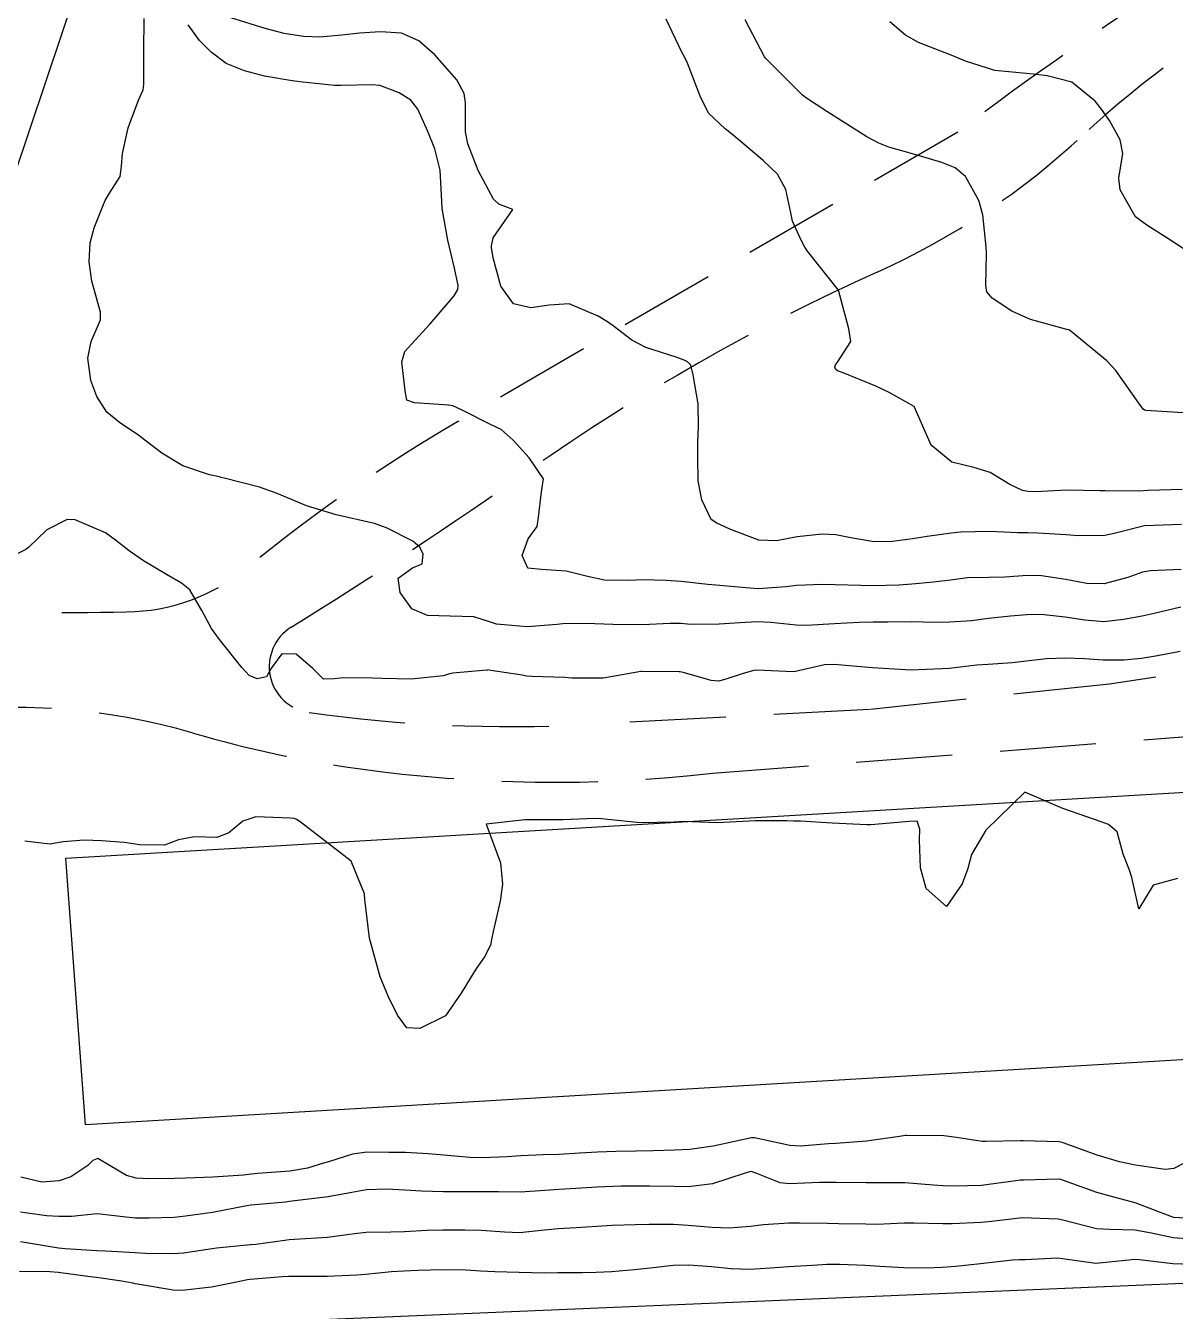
# Model space of a CAD drawing. Header units: metres. Extents: x 298520 to 308411, y 7433745 to 7450750.
# Drawn here: x 304920.8 to 304980.6, y 7439020.3 to 7439087.2 of the extents above; entities that cross this region are included whole.
import ezdxf

# ---------------------------------------------------------------- set-up
doc = ezdxf.new("R2010")
doc.units = ezdxf.units.M
doc.header["$LTSCALE"] = 10
doc.linetypes.add('DASHED', pattern=[0.75, 0.5, -0.25])
for name, color, linetype in [('Curvas de Nivel 1m', 11, 'Continuous'), ('Curvas de Nivel 5m', 15, 'Continuous'), ('Edificações', 30, 'Continuous'), ('Vias Secundárias', 230, 'DASHED')]:
    doc.layers.add(name, color=color, linetype=linetype)

msp = doc.modelspace()

# ---------------------------------------------------------------- linework, layer by layer
at = {"layer": 'Curvas de Nivel 1m', "flags": 128}
for points, elevation in [([(304980.86, 7439056.978), (304979.484, 7439056.647), (304978.855, 7439056.516), (304977.891, 7439056.332), (304976.852, 7439056.217), (304975.874, 7439056.298), (304974.854, 7439056.467), (304973.605, 7439056.592), (304972.855, 7439056.583), (304972.001, 7439056.509), (304970.853, 7439056.388), (304969.967, 7439056.273), (304968.851, 7439056.195), (304968.069, 7439056.189), (304966.851, 7439056.208), (304965.619, 7439056.207), (304964.85, 7439056.192), (304964.133, 7439056.174), (304962.849, 7439056.106), (304961.384, 7439056.027), (304960.848, 7439056.046), (304959.524, 7439056.188), (304958.85, 7439056.208), (304958.196, 7439056.18), (304956.848, 7439056.093), (304955.37, 7439056.084), (304954.848, 7439056.122), (304954.289, 7439056.135), (304952.848, 7439056.057), (304951.311, 7439056.077), (304950.848, 7439056.09), (304950.366, 7439056.106), (304948.848, 7439056.122), (304948.411, 7439056.081), (304946.846, 7439055.964), (304945.257, 7439056.094), (304944.848, 7439056.226), (304944.069, 7439056.479), (304942.851, 7439056.508), (304941.672, 7439056.549), (304940.854, 7439056.888), (304940.243, 7439057.746), (304940.14, 7439058.482), (304940.882, 7439059.03), (304941.39, 7439059.228), (304941.445, 7439059.732), (304941.262, 7439060.1), (304940.9, 7439060.408), (304939.562, 7439061.098), (304938.909, 7439061.339), (304936.913, 7439061.78), (304935.375, 7439062.26), (304934.919, 7439062.436), (304933.849, 7439062.895), (304932.927, 7439063.225), (304931.086, 7439063.693), (304930.932, 7439063.728), (304930.835, 7439063.754), (304930.321, 7439063.859), (304928.94, 7439064.325), (304927.846, 7439064.995), (304926.959, 7439065.668), (304926.648, 7439065.905), (304925.637, 7439066.587), (304924.975, 7439067.12), (304924.45, 7439067.935), (304924.153, 7439068.78), (304923.988, 7439069.94), (304924.159, 7439070.801), (304924.642, 7439071.934), (304924.643, 7439072.328), (304924.192, 7439073.939), (304924.06, 7439074.948), (304924.104, 7439075.94), (304924.32, 7439076.708), (304924.809, 7439077.933), (304924.893, 7439078.145), (304925.112, 7439078.518), (304925.665, 7439079.382), (304925.75, 7439079.921), (304925.796, 7439080.577), (304926.096, 7439081.916), (304926.622, 7439083.363), (304926.864, 7439083.905), (304926.91, 7439084.171), (304926.906, 7439085.904), (304926.916, 7439087.601)], 738), ([(304980.88, 7439058.947), (304979.288, 7439058.867), (304978.878, 7439058.792), (304978.106, 7439058.522), (304976.872, 7439058.194), (304975.983, 7439058.212), (304974.879, 7439058.419), (304973.618, 7439058.606), (304972.882, 7439058.627), (304971.704, 7439058.544), (304970.88, 7439058.522), (304969.773, 7439058.498), (304968.878, 7439058.393), (304968, 7439058.285), (304966.874, 7439058.173), (304966.186, 7439058.117), (304964.873, 7439058.094), (304964.217, 7439058.112), (304962.873, 7439058.145), (304962.197, 7439058.156), (304960.872, 7439058.105), (304960.334, 7439058.042), (304958.869, 7439057.935), (304958.434, 7439057.96), (304956.871, 7439058.099), (304956.26, 7439058.161), (304954.874, 7439058.311), (304954.078, 7439058.375), (304952.875, 7439058.405), (304952.117, 7439058.359), (304950.874, 7439058.379), (304949.918, 7439058.589), (304948.881, 7439058.859), (304947.604, 7439058.931), (304946.883, 7439059.004), (304946.592, 7439059.665), (304946.902, 7439060.531), (304947.379, 7439061.185), (304947.443, 7439061.655), (304947.601, 7439062.979), (304947.697, 7439063.652), (304946.949, 7439064.748), (304946.119, 7439065.673), (304945.503, 7439066.217), (304944.971, 7439066.471), (304943.441, 7439067.243), (304942.98, 7439067.462), (304942.763, 7439067.496), (304940.982, 7439067.609), (304940.592, 7439067.744), (304940.495, 7439068.24), (304940.321, 7439069.747), (304940.485, 7439070.279), (304941.024, 7439070.863), (304941.796, 7439071.729), (304943.048, 7439073.182), (304943.243, 7439073.516), (304943.254, 7439073.708), (304943.067, 7439074.622), (304942.805, 7439075.713), (304942.725, 7439076.076), (304942.436, 7439077.717), (304942.394, 7439078.433), (304942.33, 7439079.718), (304942.042, 7439080.818), (304941.691, 7439081.725), (304941.164, 7439082.885), (304940.792, 7439083.358), (304940.189, 7439083.745), (304939.178, 7439084.125), (304938.78, 7439084.163), (304937.178, 7439084.117), (304936.834, 7439084.13), (304935.18, 7439084.302), (304934.624, 7439084.373), (304933.185, 7439084.612), (304932.149, 7439084.88), (304931.194, 7439085.27), (304930.403, 7439085.862), (304929.793, 7439086.455), (304929.217, 7439087.27)], 739), ([(304980.931, 7439063.102), (304979.16, 7439063.048), (304978.93, 7439063.034), (304978.66, 7439063.014), (304976.93, 7439063.025), (304976.666, 7439063.039), (304974.93, 7439063.07), (304973.289, 7439062.987), (304972.929, 7439062.99), (304972.626, 7439063.05), (304971.963, 7439063.365), (304970.942, 7439063.982), (304970.09, 7439064.244), (304968.95, 7439064.526), (304967.881, 7439065.411), (304966.983, 7439067.42), (304965.693, 7439068.143), (304964.993, 7439068.478), (304963.301, 7439069.166), (304963.001, 7439069.281), (304962.899, 7439069.369), (304962.869, 7439069.472), (304962.895, 7439069.581), (304963.007, 7439069.735), (304963.69, 7439070.796), (304963.598, 7439071.464), (304963.053, 7439073.47), (304961.435, 7439075.495), (304961.301, 7439075.713), (304961.089, 7439076.117), (304960.66, 7439077.066), (304960.568, 7439077.505), (304960.315, 7439078.708), (304959.874, 7439079.512), (304959.133, 7439080.222), (304957.576, 7439081.536), (304957.156, 7439081.864), (304956.29, 7439082.679), (304955.858, 7439083.56), (304955.199, 7439085.281), (304955.062, 7439085.571), (304954.886, 7439085.893), (304954.085, 7439087.581)], 741), ([(304980.981, 7439067.094), (304979.045, 7439067.217), (304978.982, 7439067.228), (304978.907, 7439067.281), (304978.673, 7439067.596), (304977.492, 7439069.295), (304977.01, 7439069.79), (304975.157, 7439071.328), (304975.086, 7439071.382), (304975.034, 7439071.405), (304974.931, 7439071.434), (304973.039, 7439071.95), (304972.066, 7439072.388), (304971.05, 7439073.054), (304970.775, 7439073.383), (304970.726, 7439073.716), (304970.756, 7439075.383), (304970.738, 7439075.732), (304970.568, 7439077.385), (304970.357, 7439078.141), (304969.663, 7439079.395), (304969.13, 7439079.839), (304968.427, 7439080.114), (304967.139, 7439080.489), (304965.673, 7439080.915), (304965.148, 7439081.116), (304964.519, 7439081.456), (304963.161, 7439082.321), (304962.45, 7439082.765), (304961.343, 7439083.497), (304961.242, 7439083.567), (304961.175, 7439083.62), (304959.269, 7439085.519), (304959.24, 7439085.557), (304959.204, 7439085.614), (304958.193, 7439087.53)], 742), ([(304981.086, 7439075.569), (304980.193, 7439076.168), (304979.099, 7439076.847), (304978.501, 7439077.286), (304977.709, 7439078.702), (304977.643, 7439079.295), (304977.847, 7439080.588), (304977.714, 7439081.294), (304977.163, 7439082.296), (304976.747, 7439082.885), (304976.407, 7439083.311), (304975.187, 7439084.3), (304973.918, 7439084.617), (304973.193, 7439084.72), (304971.717, 7439084.85), (304971.196, 7439084.907), (304969.669, 7439085.395), (304969.205, 7439085.585), (304968.912, 7439085.696), (304967.212, 7439086.352), (304966.535, 7439086.749), (304965.722, 7439087.443)], 743), ([(304980.834, 7439054.667), (304979.651, 7439054.451), (304978.828, 7439054.317), (304977.904, 7439054.217), (304976.827, 7439054.218), (304975.862, 7439054.285), (304974.828, 7439054.322), (304973.883, 7439054.284), (304972.825, 7439054.168), (304972.102, 7439054.082), (304970.822, 7439054.003), (304970.245, 7439053.962), (304968.819, 7439053.793), (304968.454, 7439053.768), (304966.817, 7439053.705), (304966.531, 7439053.711), (304964.819, 7439053.826), (304964.413, 7439053.86), (304962.821, 7439054.004), (304962.325, 7439053.973), (304960.815, 7439053.631), (304960.698, 7439053.618), (304958.816, 7439053.709), (304958.648, 7439053.689), (304958.099, 7439053.527), (304957.133, 7439053.214), (304956.809, 7439053.134), (304956.434, 7439053.17), (304955.041, 7439053.567), (304954.814, 7439053.618), (304954.766, 7439053.618), (304952.814, 7439053.637), (304952.769, 7439053.636), (304952.581, 7439053.593), (304950.81, 7439053.279), (304949.154, 7439053.292), (304948.81, 7439053.313), (304947.102, 7439053.365), (304946.81, 7439053.398), (304946.586, 7439053.439), (304944.966, 7439053.688), (304944.813, 7439053.711), (304944.793, 7439053.71), (304944.537, 7439053.693), (304942.979, 7439053.541), (304942.811, 7439053.505), (304942.505, 7439053.409), (304940.808, 7439053.233), (304939.299, 7439053.264), (304938.808, 7439053.282), (304937.281, 7439053.303), (304936.808, 7439053.257), (304936.255, 7439053.236), (304935.702, 7439053.797), (304934.824, 7439054.542), (304934.084, 7439054.558), (304933.555, 7439053.823), (304933.282, 7439053.351), (304932.807, 7439053.252), (304932.391, 7439053.419), (304931.997, 7439053.842), (304930.834, 7439055.298), (304930.425, 7439055.864), (304929.919, 7439056.802), (304929.291, 7439057.876), (304928.868, 7439058.221), (304928.092, 7439058.671), (304926.885, 7439059.39), (304926.142, 7439059.911), (304925.438, 7439060.462), (304924.902, 7439060.839), (304923.331, 7439061.523), (304922.909, 7439061.533), (304921.863, 7439061), (304920.894, 7439060.089), (304920.772, 7439059.972), (304919.523, 7439059.351)], 737), ([(304980.689, 7439042.861), (304979.435, 7439042.523), (304978.673, 7439041.28), (304978.323, 7439042.919), (304978.193, 7439043.288), (304977.873, 7439044.125), (304977.558, 7439045.297), (304977.101, 7439045.679), (304976.728, 7439045.809), (304975.983, 7439046.065), (304974.735, 7439046.497), (304972.743, 7439047.35), (304970.723, 7439045.38), (304969.974, 7439044.118), (304969.784, 7439043.389), (304969.488, 7439042.589), (304968.673, 7439041.4), (304967.616, 7439042.35), (304967.321, 7439043.421), (304967.265, 7439044.872), (304967.292, 7439045.421), (304967.142, 7439045.839), (304966.727, 7439045.821), (304964.949, 7439045.671), (304964.725, 7439045.659), (304964.522, 7439045.655), (304962.726, 7439045.744), (304961.068, 7439045.837), (304960.726, 7439045.846), (304960.371, 7439045.859), (304958.726, 7439045.868), (304958.404, 7439045.845), (304956.725, 7439045.763), (304954.985, 7439045.826), (304954.725, 7439045.819), (304954.506, 7439045.791), (304952.725, 7439045.751), (304951.051, 7439045.94), (304950.726, 7439045.975), (304950.371, 7439045.979), (304948.726, 7439045.911), (304948.454, 7439045.914), (304946.726, 7439045.921), (304944.723, 7439045.69), (304945.468, 7439043.678), (304945.573, 7439042.567), (304945.451, 7439041.678), (304945.081, 7439040.107), (304945.001, 7439039.685), (304944.939, 7439039.395), (304944.639, 7439038.789), (304944.179, 7439038.145), (304943.905, 7439037.697), (304943.414, 7439036.903), (304942.603, 7439035.71), (304941.26, 7439035.063), (304940.593, 7439035.098), (304940.103, 7439035.745), (304939.615, 7439036.748), (304939.208, 7439037.754), (304938.653, 7439039.76), (304938.406, 7439041.763), (304938.38, 7439042.059), (304937.698, 7439043.77), (304936.704, 7439044.535), (304935.032, 7439045.805), (304934.855, 7439045.938), (304934.725, 7439045.977), (304934.539, 7439045.998), (304932.725, 7439046.071), (304932.061, 7439045.84), (304931.325, 7439045.239), (304930.71, 7439044.99), (304929.549, 7439045.033), (304928.708, 7439044.87), (304927.986, 7439044.605), (304926.704, 7439044.606), (304925.884, 7439044.733), (304924.706, 7439044.823), (304923.796, 7439044.85), (304922.705, 7439044.77), (304922.011, 7439044.649), (304920.705, 7439044.81)], 736), ([(304982.481, 7439025.11), (304980.515, 7439025.227), (304980.482, 7439025.231), (304980.394, 7439025.261), (304978.49, 7439025.991), (304977.456, 7439026.259), (304976.495, 7439026.522), (304974.626, 7439027.204), (304974.502, 7439027.222), (304972.676, 7439027.173), (304972.501, 7439027.167), (304972.287, 7439027.139), (304970.498, 7439026.893), (304969.039, 7439026.853), (304968.498, 7439026.867), (304967.991, 7439026.901), (304966.499, 7439027.024), (304964.912, 7439027.032), (304964.499, 7439027.026), (304962.925, 7439027.039), (304962.499, 7439027.042), (304962.061, 7439027.039), (304960.498, 7439026.978), (304960.025, 7439027.031), (304958.809, 7439027.517), (304958.504, 7439027.611), (304958.419, 7439027.606), (304958.188, 7439027.525), (304956.497, 7439026.978), (304955.233, 7439026.825), (304954.496, 7439026.836), (304953.233, 7439026.846), (304952.496, 7439026.851), (304951.743, 7439026.849), (304950.495, 7439026.802), (304949.39, 7439026.735), (304948.493, 7439026.677), (304947.535, 7439026.607), (304946.492, 7439026.55), (304945.367, 7439026.552), (304944.492, 7439026.564), (304943.628, 7439026.562), (304942.491, 7439026.554), (304941.353, 7439026.589), (304940.492, 7439026.639), (304939.549, 7439026.693), (304938.492, 7439026.661), (304937.735, 7439026.523), (304936.488, 7439026.291), (304934.764, 7439026.084), (304934.485, 7439026.05), (304934.269, 7439026.028), (304932.483, 7439025.866), (304932.261, 7439025.833), (304930.479, 7439025.489), (304929.065, 7439025.286), (304928.476, 7439025.232), (304927.187, 7439025.181), (304926.476, 7439025.189), (304925.826, 7439025.259), (304924.478, 7439025.411), (304923.141, 7439025.278), (304922.476, 7439025.269), (304921.832, 7439025.315), (304920.478, 7439025.496)], 734), ([(304981.633, 7439024.075), (304980.467, 7439024.173), (304979.34, 7439024.401), (304978.472, 7439024.56), (304977.169, 7439024.603), (304976.473, 7439024.635), (304974.721, 7439025.086), (304974.48, 7439025.132), (304972.628, 7439025.202), (304972.481, 7439025.195), (304970.86, 7439024.992), (304970.477, 7439024.958), (304968.973, 7439024.898), (304968.475, 7439024.889), (304966.965, 7439024.933), (304966.475, 7439024.931), (304965.053, 7439024.865), (304964.474, 7439024.87), (304963.048, 7439024.891), (304962.474, 7439024.907), (304961.029, 7439024.937), (304960.474, 7439024.93), (304959.149, 7439024.837), (304958.471, 7439024.757), (304957.342, 7439024.665), (304956.47, 7439024.699), (304955.225, 7439024.809), (304954.472, 7439024.857), (304953.193, 7439024.862), (304952.472, 7439024.837), (304951.277, 7439024.802), (304950.47, 7439024.761), (304949.404, 7439024.695), (304948.468, 7439024.638), (304947.574, 7439024.541), (304946.465, 7439024.433), (304945.677, 7439024.46), (304944.466, 7439024.553), (304943.606, 7439024.558), (304942.466, 7439024.565), (304941.633, 7439024.555), (304940.464, 7439024.478), (304939.749, 7439024.462), (304938.47, 7439024.449), (304937.867, 7439024.368), (304936.467, 7439024.177), (304934.738, 7439024.078), (304934.465, 7439024.057), (304934.246, 7439024.032), (304932.726, 7439023.827), (304932.496, 7439023.796), (304932.462, 7439023.796), (304930.683, 7439023.633), (304930.459, 7439023.602), (304928.965, 7439023.365), (304928.455, 7439023.328), (304926.993, 7439023.356), (304926.455, 7439023.381), (304924.913, 7439023.466), (304924.456, 7439023.493), (304922.808, 7439023.596), (304922.458, 7439023.635), (304920.482, 7439023.96)], 733), ([(304981.98, 7439022.768), (304980.448, 7439022.813), (304978.711, 7439023.017), (304978.45, 7439023.035), (304978.163, 7439022.997), (304976.448, 7439022.825), (304974.705, 7439023.073), (304974.451, 7439023.105), (304972.769, 7439023.028), (304972.45, 7439023.024), (304972.099, 7439023.005), (304970.447, 7439022.809), (304969.164, 7439022.675), (304968.445, 7439022.626), (304967.628, 7439022.595), (304966.445, 7439022.607), (304965.209, 7439022.678), (304964.446, 7439022.719), (304963.124, 7439022.786), (304962.446, 7439022.787), (304961.697, 7439022.733), (304960.444, 7439022.654), (304959.519, 7439022.585), (304958.443, 7439022.511), (304957.462, 7439022.554), (304956.444, 7439022.663), (304955.26, 7439022.746), (304954.444, 7439022.721), (304953.416, 7439022.608), (304952.442, 7439022.506), (304951.236, 7439022.403), (304950.44, 7439022.356), (304949.719, 7439022.348), (304948.44, 7439022.345), (304947.753, 7439022.333), (304946.44, 7439022.354), (304945.162, 7439022.401), (304944.44, 7439022.434), (304943.663, 7439022.476), (304942.441, 7439022.501), (304941.185, 7439022.474), (304940.44, 7439022.432), (304939.793, 7439022.396), (304938.44, 7439022.264), (304937.981, 7439022.223), (304936.438, 7439022.148), (304936.076, 7439022.148), (304934.438, 7439022.16), (304934.107, 7439022.145), (304932.435, 7439021.993), (304932.294, 7439021.973), (304931.643, 7439021.842), (304930.43, 7439021.592), (304928.879, 7439021.425), (304928.429, 7439021.447), (304926.568, 7439021.763), (304926.432, 7439021.779), (304926.33, 7439021.8), (304925.753, 7439021.91), (304924.435, 7439022.094), (304924.252, 7439022.116), (304922.439, 7439022.365), (304922.005, 7439022.391), (304920.439, 7439022.408)], 732)]:
    msp.add_lwpolyline(points, dxfattribs=dict(at, elevation=elevation))
at = {"layer": 'Curvas de Nivel 5m', "flags": 128}
for points, elevation in [([(304980.895, 7439061.279), (304980.441, 7439061.265), (304978.981, 7439061.21), (304978.912, 7439061.2), (304977.404, 7439060.804), (304976.904, 7439060.713), (304975.528, 7439060.699), (304974.907, 7439060.735), (304973.42, 7439060.833), (304972.908, 7439060.841), (304972.393, 7439060.843), (304970.908, 7439060.922), (304969.415, 7439060.887), (304968.907, 7439060.832), (304967.669, 7439060.649), (304966.904, 7439060.539), (304965.87, 7439060.402), (304964.902, 7439060.385), (304963.789, 7439060.576), (304962.906, 7439060.74), (304962.202, 7439060.777), (304960.904, 7439060.633), (304959.82, 7439060.428), (304958.902, 7439060.457), (304957.402, 7439061.041), (304956.91, 7439061.258), (304956.714, 7439061.346), (304956.433, 7439061.547), (304955.936, 7439062.568), (304955.749, 7439063.558), (304955.734, 7439064.775), (304955.731, 7439065.558), (304955.769, 7439066.356), (304955.755, 7439067.558), (304955.493, 7439069.076), (304955.365, 7439069.565), (304955.193, 7439069.746), (304955.016, 7439069.839), (304954.603, 7439069.988), (304953.022, 7439070.483), (304952.304, 7439070.879), (304951.329, 7439071.616), (304951.157, 7439071.741), (304951.035, 7439071.818), (304950.551, 7439072.112), (304949.044, 7439072.76), (304948.001, 7439072.693), (304947.042, 7439072.561), (304946.133, 7439072.763), (304945.483, 7439073.684), (304945.075, 7439075.156), (304944.991, 7439075.691), (304944.989, 7439075.785), (304945.088, 7439076.202), (304946.098, 7439077.675), (304945.371, 7439077.952), (304945.108, 7439078.208), (304944.295, 7439079.698), (304943.763, 7439081.084), (304943.641, 7439081.705), (304943.648, 7439083.225), (304943.574, 7439083.706), (304943.184, 7439084.423), (304942.039, 7439085.722), (304941.21, 7439086.454), (304940.313, 7439086.842), (304939.215, 7439086.922), (304938.135, 7439086.849), (304937.212, 7439086.733), (304936.054, 7439086.64), (304935.211, 7439086.668), (304934.206, 7439086.827), (304933.215, 7439087.085), (304931.43, 7439087.639)], 740), ([(304981.481, 7439028.283), (304980.511, 7439027.775), (304980.057, 7439027.717), (304978.513, 7439027.954), (304977.68, 7439028.128), (304976.52, 7439028.472), (304974.743, 7439029.115), (304974.53, 7439029.162), (304972.669, 7439029.211), (304972.531, 7439029.208), (304970.734, 7439029.173), (304970.53, 7439029.183), (304969.192, 7439029.393), (304968.534, 7439029.474), (304966.593, 7439029.489), (304966.533, 7439029.482), (304966.225, 7439029.433), (304964.752, 7439029.225), (304964.529, 7439029.198), (304962.914, 7439029.079), (304962.527, 7439029.051), (304961.073, 7439028.943), (304960.525, 7439028.971), (304958.678, 7439029.371), (304958.531, 7439029.377), (304957.024, 7439029.044), (304956.524, 7439028.933), (304955.314, 7439028.769), (304954.52, 7439028.723), (304953.406, 7439028.695), (304952.519, 7439028.679), (304951.465, 7439028.66), (304950.518, 7439028.622), (304949.583, 7439028.564), (304948.516, 7439028.507), (304947.678, 7439028.486), (304946.514, 7439028.428), (304945.808, 7439028.376), (304944.512, 7439028.326), (304943.86, 7439028.349), (304942.514, 7439028.468), (304941.693, 7439028.544), (304940.516, 7439028.605), (304939.653, 7439028.612), (304938.516, 7439028.616), (304937.763, 7439028.519), (304936.508, 7439028.128), (304936.246, 7439028.045), (304935.422, 7439027.796), (304934.501, 7439027.632), (304932.815, 7439027.511), (304932.499, 7439027.482), (304932.092, 7439027.43), (304930.498, 7439027.319), (304929.096, 7439027.275), (304928.497, 7439027.257), (304927.161, 7439027.228), (304926.497, 7439027.263), (304925.999, 7439027.408), (304925.16, 7439027.92), (304924.508, 7439028.292), (304924.249, 7439028.19), (304923.993, 7439027.935), (304923.107, 7439027.334), (304922.495, 7439027.129), (304921.593, 7439027.062), (304920.496, 7439027.318)], 735)]:
    msp.add_lwpolyline(points, dxfattribs=dict(at, elevation=elevation))
at = {"layer": 'Edificações'}
for points in [[(304944.359, 7439192.536), (304956.734, 7439188.416), (304915.111, 7439064.451), (304900.012, 7439069.111)], [(305074.966, 7439052.892), (305076.041, 7439039.056), (304923.861, 7439030.042), (304922.841, 7439043.923)]]:
    msp.add_lwpolyline(points, close=True, dxfattribs=at)
at = {"layer": 'Edificações', "elevation": 732.393}
msp.add_lwpolyline([(305080.558, 7439026.013), (305080.725, 7439021.893), (305080.786, 7439020.4), (305081.15, 7439015.506), (305082.036, 7439010.063), (304922.397, 7439003.136), (304921.772, 7439019.316)], close=True, dxfattribs=at)
at = {"layer": 'Vias Secundárias'}
for points, elevation in [([(305075.672, 7439058.723), (305031.005, 7439056.006), (305011.969, 7439056.477), (304994.41, 7439055.545), (304977.149, 7439052.976), (304964.672, 7439051.652), (304949.933, 7439050.873, -0.048017), (304935.507, 7439051.496, -0.701832), (304934.571, 7439055.936, 0.014213), (304946.97, 7439064.114, -0.047024), (304965.071, 7439074.418, 0.081952), (304975.764, 7439081.533, -0.066625), (304986.292, 7439089.01, -0.070071), (304996.273, 7439092.593, -0.107907), (305003.837, 7439092.515, 0.064086), (305017.406, 7439091.191, 0.112682), (305030.937, 7439094.72, 0.081865), (305037.799, 7439099.86, 0.105078), (305044.903, 7439111.315, 0.165439), (305045.041, 7439119.084, -0.133315), (305044.582, 7439129.295, -0.053219), (305048.042, 7439139.519, -0.215483), (305054.491, 7439145.102, -0.096461), (305062.621, 7439145.892, -20.654473)], 740.031), ([(305082.044, 7439008.005), (304971.243, 7439001.046), (304933.912, 7438999.204, -0.092805), (304917.514, 7439001.444, -0.14249), (304905.758, 7439009.556, -0.17014), (304902.815, 7439017.7, -0.032432), (304903.593, 7439031.787, -0.083533), (304907.692, 7439045.693, -0.24774), (304915.504, 7439051.409, -0.108439), (304929.472, 7439050.43, 0.036838), (304938.058, 7439048.578, 0.06287), (304956.503, 7439048.335), (304989.79, 7439050.918), (304999.703, 7439052.918), (305009.947, 7439053.015), (305019.778, 7439052.423), (305048.405, 7439054.444), (305076.147, 7439055.777)], 731.095)]:
    msp.add_lwpolyline(points, format="xyb", dxfattribs=dict(at, elevation=elevation))
msp.add_lwpolyline([(304983.218, 7439122.959), (304981.116, 7439117.358, 0.133155), (304980.198, 7439107.653, 0.136486), (304984.256, 7439099.071, -0.325075), (304984.716, 7439093.645, -0.116404), (304980.967, 7439089.824, 0.021884), (304969.254, 7439081.692), (304943.233, 7439066.62, 0.040673), (304932.283, 7439059.026, -0.170277), (304926.009, 7439056.733, -0.003159), (304915.135, 7439056.661, 0.171461), (304909.919, 7439054.815, 0.124182), (304904.18, 7439047.174, 0.070344), (304900.594, 7439033.501, 0.027746), (304899.607, 7439017.243, 0.183161), (304904.436, 7439004.302, 0.130398), (304912.249, 7438999.049, 0.087279), (304928.734, 7438996.414), (305000.955, 7439000.351), (305081.938, 7439005.082)], format="xyb", dxfattribs=at)

doc.saveas('drawing.dxf')
